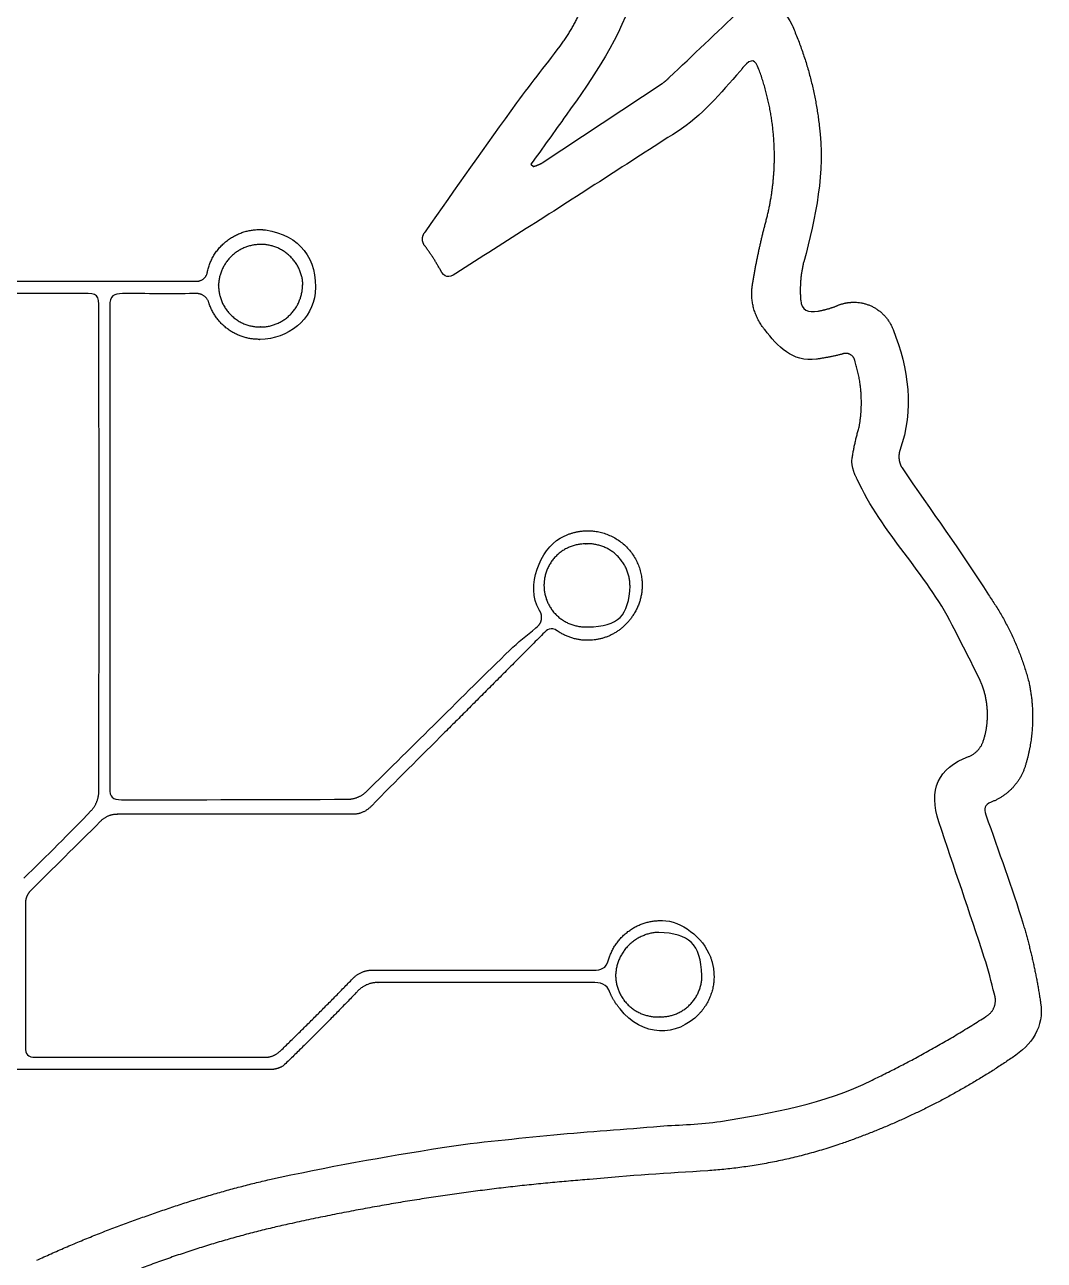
# Model space of a CAD drawing. Header units: millimetres. Extents: x -2315 to 326, y -226 to 400.
# Drawn here: x -1933.56 to -1923.66, y 10.52 to 22.5 of the extents above; entities that cross this region are included whole.
import ezdxf

# ---------------------------------------------------------------- set-up
doc = ezdxf.new("R2010")
doc.units = ezdxf.units.MM
doc.layers.add('Layer 03', color=5, linetype='Continuous', true_color=0x0000ff)

msp = doc.modelspace()

# ---------------------------------------------------------------- linework, layer by layer
at = {"layer": 'Layer 03'}
for p, q in [((-1928.538, 21.161), (-1927.372, 21.932)), ((-1928.538, 21.161), (-1927.372, 21.932)), ((-1928.647, 21.148), (-1928.621, 21.127)), ((-1928.647, 21.148), (-1928.621, 21.127)), ((-1930.863, 19.979), (-1930.859, 19.975)), ((-1930.863, 19.979), (-1930.859, 19.975)), ((-1932.99, 19.894), (-1934.918, 19.894)), ((-1932.99, 19.894), (-1934.918, 19.894))]:
    msp.add_line(p, q, dxfattribs=at)
for points, weights in [([(-1928.336, 22.332), (-1928.132, 22.624), (-1928.053, 22.972)], [0.860266155581, 0.875404695053, 0.924683469991]), ([(-1928.336, 22.332), (-1928.132, 22.624), (-1928.053, 22.972)], [0.860266155581, 0.875404695053, 0.924683469991]), ([(-1926.113, 22.499), (-1925.908, 22.033), (-1925.849, 21.527)], [0.883361546217, 0.909026720391, 0.956789912764]), ([(-1926.113, 22.499), (-1925.908, 22.033), (-1925.849, 21.527)], [0.883361546217, 0.909026720391, 0.956789912764]), ([(-1926.284, 21.224), (-1926.284, 21.66), (-1926.434, 22.068)], [1, 0.931438206816, 0.894974934066]), ([(-1926.284, 21.224), (-1926.284, 21.66), (-1926.434, 22.068)], [1, 0.931438206816, 0.894974934066]), ([(-1927.372, 21.932), (-1927.336, 21.958), (-1927.304, 21.99)], [0.859583576893, 0.853189555013, 0.853575342872]), ([(-1927.372, 21.932), (-1927.336, 21.958), (-1927.304, 21.99)], [0.859583576893, 0.853189555013, 0.853575342872]), ([(-1926.371, 20.577), (-1926.284, 20.895), (-1926.284, 21.224)], [0.913453609274, 0.947213328286, 1]), ([(-1926.371, 20.577), (-1926.284, 20.895), (-1926.284, 21.224)], [0.913453609274, 0.947213328286, 1]), ([(-1928.621, 21.127), (-1928.578, 21.14), (-1928.538, 21.161)], [0.907502690324, 0.885985046945, 0.87304970174]), ([(-1928.621, 21.127), (-1928.578, 21.14), (-1928.538, 21.161)], [0.907502690324, 0.885985046945, 0.87304970174]), ([(-1926.497, 19.978), (-1926.449, 20.281), (-1926.371, 20.577)], [0.943501956114, 0.928181993799, 0.915471314288]), ([(-1926.497, 19.978), (-1926.449, 20.281), (-1926.371, 20.577)], [0.943501956114, 0.928181993799, 0.915471314288]), ([(-1929.525, 20.122), (-1929.59, 20.241), (-1929.671, 20.35)], [0.870905298614, 0.862657416827, 0.858330000379]), ([(-1929.525, 20.122), (-1929.59, 20.241), (-1929.671, 20.35)], [0.870905298614, 0.862657416827, 0.858330000379]), ([(-1931.267, 19.57), (-1930.863, 19.574), (-1930.863, 19.978)], [0.995787852174, 0.709228220788, 1]), ([(-1931.267, 19.57), (-1930.863, 19.574), (-1930.863, 19.978)], [0.995787852174, 0.709228220788, 1]), ([(-1930.863, 19.978), (-1930.863, 19.979), (-1930.863, 19.979)], [1, 0.999564007948, 0.999129313906]), ([(-1930.863, 19.978), (-1930.863, 19.979), (-1930.863, 19.979)], [1, 0.999564007948, 0.999129313906]), ([(-1925.861, 19.724), (-1925.772, 19.739), (-1925.688, 19.771)], [0.940541919356, 0.912252970808, 0.893163679058]), ([(-1925.861, 19.724), (-1925.772, 19.739), (-1925.688, 19.771)], [0.940541919356, 0.912252970808, 0.893163679058]), ([(-1925.629, 19.306), (-1925.751, 19.275), (-1925.875, 19.258)], [0.916929505155, 0.932665004023, 0.95230743102]), ([(-1925.629, 19.306), (-1925.751, 19.275), (-1925.875, 19.258)], [0.916929505155, 0.932665004023, 0.95230743102]), ([(-1925.44, 18.837), (-1925.44, 19.039), (-1925.501, 19.232)], [1, 0.940554656943, 0.90523926012]), ([(-1925.44, 18.837), (-1925.44, 19.039), (-1925.501, 19.232)], [1, 0.940554656943, 0.90523926012]), ([(-1925.462, 18.597), (-1925.44, 18.716), (-1925.44, 18.837)], [0.936329457058, 0.96365459074, 1]), ([(-1925.462, 18.597), (-1925.44, 18.716), (-1925.44, 18.837)], [0.936329457058, 0.96365459074, 1]), ([(-1925.533, 18.269), (-1925.51, 18.436), (-1925.462, 18.597)], [0.950031466315, 0.926660128544, 0.908950382022]), ([(-1925.533, 18.269), (-1925.51, 18.436), (-1925.462, 18.597)], [0.950031466315, 0.926660128544, 0.908950382022]), ([(-1925.48, 18.093), (-1925.528, 18.175), (-1925.533, 18.269)], [0.8670976611, 0.895087777378, 0.980921290161]), ([(-1925.48, 18.093), (-1925.528, 18.175), (-1925.533, 18.269)], [0.8670976611, 0.895087777378, 0.980921290161]), ([(-1927.567, 17.065), (-1927.567, 16.905), (-1927.657, 16.771)], [1, 0.888141483674, 0.861722485035]), ([(-1927.567, 17.065), (-1927.567, 16.905), (-1927.657, 16.771)], [1, 0.888141483674, 0.861722485035]), ([(-1924.206, 16.97), (-1923.932, 16.58), (-1923.813, 16.118)], [0.859873547177, 0.873616318349, 0.917241855399]), ([(-1924.206, 16.97), (-1923.932, 16.58), (-1923.813, 16.118)], [0.859873547177, 0.873616318349, 0.917241855399]), ([(-1928.543, 16.752), (-1928.543, 16.793), (-1928.567, 16.825)], [1, 0.879189451756, 0.858041085014]), ([(-1928.543, 16.752), (-1928.543, 16.793), (-1928.567, 16.825)], [1, 0.879189451756, 0.858041085014]), ([(-1928.601, 16.649), (-1928.543, 16.685), (-1928.543, 16.752)], [0.865110080558, 0.812414138518, 1]), ([(-1928.601, 16.649), (-1928.543, 16.685), (-1928.543, 16.752)], [0.865110080558, 0.812414138518, 1]), ([(-1924.216, 15.808), (-1924.216, 15.961), (-1924.271, 16.103)], [1, 0.928237537168, 0.891640457083]), ([(-1924.216, 15.808), (-1924.216, 15.961), (-1924.271, 16.103)], [1, 0.928237537168, 0.891640457083]), ([(-1923.813, 16.118), (-1923.778, 15.953), (-1923.778, 15.786)], [0.928288380199, 0.958170243116, 1]), ([(-1923.813, 16.118), (-1923.778, 15.953), (-1923.778, 15.786)], [0.928288380199, 0.958170243116, 1]), ([(-1924.257, 15.552), (-1924.216, 15.676), (-1924.216, 15.808)], [0.902054741235, 0.937831847823, 1]), ([(-1924.257, 15.552), (-1924.216, 15.676), (-1924.216, 15.808)], [0.902054741235, 0.937831847823, 1]), ([(-1923.778, 15.786), (-1923.778, 15.539), (-1923.852, 15.304)], [1, 0.939802707937, 0.904349682651]), ([(-1923.778, 15.786), (-1923.778, 15.539), (-1923.852, 15.304)], [1, 0.939802707937, 0.904349682651]), ([(-1924.399, 15.402), (-1924.294, 15.445), (-1924.257, 15.552)], [0.888312244947, 0.814147606918, 0.898227353988]), ([(-1924.399, 15.402), (-1924.294, 15.445), (-1924.257, 15.552)], [0.888312244947, 0.814147606918, 0.898227353988]), ([(-1923.852, 15.304), (-1923.934, 15.053), (-1924.181, 14.96)], [0.902628525969, 0.809297908054, 0.893462556808]), ([(-1923.852, 15.304), (-1923.934, 15.053), (-1924.181, 14.96)], [0.902628525969, 0.809297908054, 0.893462556808]), ([(-1932.913, 14.879), (-1932.845, 14.953), (-1932.84, 15.053)], [0.853905475604, 0.860256007451, 0.981150622451]), ([(-1932.913, 14.879), (-1932.845, 14.953), (-1932.84, 15.053)], [0.853905475604, 0.860256007451, 0.981150622451]), ([(-1930.416, 14.989), (-1930.32, 14.993), (-1930.248, 15.058)], [0.986280734097, 0.860517689196, 0.85391881232]), ([(-1930.416, 14.989), (-1930.32, 14.993), (-1930.248, 15.058)], [0.986280734097, 0.860517689196, 0.85391881232]), ([(-1933.512, 14.091), (-1933.551, 14.044), (-1933.552, 13.983)], [0.855353808127, 0.869244243824, 0.990301045263]), ([(-1933.512, 14.091), (-1933.551, 14.044), (-1933.552, 13.983)], [0.855353808127, 0.869244243824, 0.990301045263]), ([(-1927.894, 13.429), (-1927.788, 13.798), (-1927.404, 13.811)], [0.91052941225, 0.76640159512, 0.986862723772]), ([(-1927.894, 13.429), (-1927.788, 13.798), (-1927.404, 13.811)], [0.91052941225, 0.76640159512, 0.986862723772]), ([(-1927.406, 13.697), (-1927.813, 13.685), (-1927.825, 13.278)], [0.988412945259, 0.718693835927, 0.988412945259]), ([(-1927.406, 13.697), (-1927.813, 13.685), (-1927.825, 13.278)], [0.988412945259, 0.718693835927, 0.988412945259]), ([(-1923.869, 13.775), (-1923.758, 13.4), (-1923.701, 13.013)], [0.908653628499, 0.92542465589, 0.947300332015]), ([(-1923.869, 13.775), (-1923.758, 13.4), (-1923.701, 13.013)], [0.908653628499, 0.92542465589, 0.947300332015]), ([(-1926.92, 13.493), (-1926.87, 13.387), (-1926.87, 13.269)], [0.87974222792, 0.915482918532, 1]), ([(-1926.92, 13.493), (-1926.87, 13.387), (-1926.87, 13.269)], [0.87974222792, 0.915482918532, 1]), ([(-1926.87, 13.269), (-1926.87, 13.059), (-1927.015, 12.906)], [1, 0.857783551506, 0.853675580253]), ([(-1926.87, 13.269), (-1926.87, 13.059), (-1927.015, 12.906)], [1, 0.857783551506, 0.853675580253]), ([(-1927.782, 12.956), (-1927.843, 13.024), (-1927.878, 13.108)], [0.854292021287, 0.858549276443, 0.887344127453]), ([(-1927.782, 12.956), (-1927.843, 13.024), (-1927.878, 13.108)], [0.854292021287, 0.858549276443, 0.887344127453]), ([(-1924.139, 13.039), (-1924.139, 13.068), (-1924.149, 13.096)], [1, 0.937103538444, 0.901220094754]), ([(-1924.139, 13.039), (-1924.139, 13.068), (-1924.149, 13.096)], [1, 0.937103538444, 0.901220094754]), ([(-1924.232, 12.88), (-1924.139, 12.932), (-1924.139, 13.039)], [0.870264730506, 0.804083004817, 1]), ([(-1924.232, 12.88), (-1924.139, 12.932), (-1924.139, 13.039)], [0.870264730506, 0.804083004817, 1]), ([(-1925.336, 12.264), (-1924.765, 12.537), (-1924.232, 12.88)], [0.878647099794, 0.869207514886, 0.863318850351]), ([(-1925.336, 12.264), (-1924.765, 12.537), (-1924.232, 12.88)], [0.878647099794, 0.869207514886, 0.863318850351]), ([(-1931.211, 12.485), (-1931.131, 12.493), (-1931.074, 12.55)], [0.964184176738, 0.853095209426, 0.853555288166]), ([(-1931.211, 12.485), (-1931.131, 12.493), (-1931.074, 12.55)], [0.964184176738, 0.853095209426, 0.853555288166]), ([(-1923.977, 12.481), (-1924.764, 11.943), (-1925.667, 11.636)], [0.860968985758, 0.872048460453, 0.89968153021]), ([(-1923.977, 12.481), (-1924.764, 11.943), (-1925.667, 11.636)], [0.860968985758, 0.872048460453, 0.89968153021]), ([(-1925.667, 11.636), (-1926.283, 11.429), (-1926.931, 11.384)], [0.900910072092, 0.9287006454, 0.972799708667]), ([(-1925.667, 11.636), (-1926.283, 11.429), (-1926.931, 11.384)], [0.900910072092, 0.9287006454, 0.972799708667]), ([(-1932.327, 10.963), (-1931.765, 11.164), (-1931.183, 11.299)], [0.896710789832, 0.90856864939, 0.923684555905]), ([(-1932.327, 10.963), (-1931.765, 11.164), (-1931.183, 11.299)], [0.896710789832, 0.90856864939, 0.923684555905]), ([(-1928.079, 11.3), (-1929.549, 11.187), (-1930.988, 10.869)], [0.970384159836, 0.945724857971, 0.926270359364]), ([(-1928.079, 11.3), (-1929.549, 11.187), (-1930.988, 10.869)], [0.970384159836, 0.945724857971, 0.926270359364]), ([(-1933.441, 10.516), (-1932.896, 10.769), (-1932.327, 10.963)], [0.880215965602, 0.888621467591, 0.899676843558]), ([(-1933.441, 10.516), (-1932.896, 10.769), (-1932.327, 10.963)], [0.880215965602, 0.888621467591, 0.899676843558]), ([(-1930.988, 10.869), (-1932.247, 10.591), (-1933.399, 10.009)], [0.926355368142, 0.893418887675, 0.87538326268]), ([(-1930.988, 10.869), (-1932.247, 10.591), (-1933.399, 10.009)], [0.926355368142, 0.893418887675, 0.87538326268])]:
    msp.add_rational_spline(points, weights, degree=2, dxfattribs=at)
for points, degree in [([(-1927.641, 22.829), (-1927.774, 22.377), (-1928.039, 22), (-1928.305, 21.624)], 3), ([(-1927.641, 22.829), (-1927.774, 22.377), (-1928.039, 22), (-1928.305, 21.624)], 3), ([(-1926.616, 22.642), (-1926.462, 22.787), (-1926.215, 22.726), (-1926.113, 22.499)], 3), ([(-1926.616, 22.642), (-1926.462, 22.787), (-1926.215, 22.726), (-1926.113, 22.499)], 3), ([(-1927.304, 21.99), (-1927.074, 22.207), (-1926.846, 22.426), (-1926.616, 22.642)], 3), ([(-1927.304, 21.99), (-1927.074, 22.207), (-1926.846, 22.426), (-1926.616, 22.642)], 3), ([(-1928.782, 21.745), (-1928.637, 21.945), (-1928.481, 22.136), (-1928.336, 22.332)], 3), ([(-1928.782, 21.745), (-1928.637, 21.945), (-1928.481, 22.136), (-1928.336, 22.332)], 3), ([(-1926.434, 22.068), (-1926.47, 22.17), (-1926.506, 22.177), (-1926.58, 22.098)], 3), ([(-1926.434, 22.068), (-1926.47, 22.17), (-1926.506, 22.177), (-1926.58, 22.098)], 3), ([(-1926.58, 22.098), (-1926.594, 22.083), (-1926.604, 22.066), (-1926.617, 22.051)], 3), ([(-1926.58, 22.098), (-1926.594, 22.083), (-1926.604, 22.066), (-1926.617, 22.051)], 3), ([(-1926.617, 22.051), (-1926.807, 21.84), (-1926.985, 21.618), (-1927.229, 21.464)], 3), ([(-1926.617, 22.051), (-1926.807, 21.84), (-1926.985, 21.618), (-1927.229, 21.464)], 3), ([(-1929.671, 20.494), (-1929.374, 20.913), (-1929.084, 21.332), (-1928.782, 21.745)], 3), ([(-1929.671, 20.494), (-1929.374, 20.913), (-1929.084, 21.332), (-1928.782, 21.745)], 3), ([(-1928.305, 21.624), (-1928.419, 21.465), (-1928.533, 21.306), (-1928.647, 21.148)], 3), ([(-1928.305, 21.624), (-1928.419, 21.465), (-1928.533, 21.306), (-1928.647, 21.148)], 3), ([(-1927.229, 21.464), (-1927.702, 21.161), (-1928.173, 20.855), (-1928.646, 20.553)], 3), ([(-1927.229, 21.464), (-1927.702, 21.161), (-1928.173, 20.855), (-1928.646, 20.553)], 3), ([(-1925.849, 21.527), (-1925.791, 21.072), (-1925.881, 20.637), (-1925.999, 20.203)], 3), ([(-1925.849, 21.527), (-1925.791, 21.072), (-1925.881, 20.637), (-1925.999, 20.203)], 3), ([(-1931.223, 20.512), (-1930.888, 20.461), (-1930.713, 20.231), (-1930.741, 19.899)], 3), ([(-1931.223, 20.512), (-1930.888, 20.461), (-1930.713, 20.231), (-1930.741, 19.899)], 3), ([(-1928.646, 20.553), (-1928.888, 20.398), (-1929.134, 20.248), (-1929.375, 20.089)], 3), ([(-1928.646, 20.553), (-1928.888, 20.398), (-1929.134, 20.248), (-1929.375, 20.089)], 3), ([(-1929.375, 20.089), (-1929.446, 20.042), (-1929.485, 20.049), (-1929.525, 20.122)], 3), ([(-1929.375, 20.089), (-1929.446, 20.042), (-1929.485, 20.049), (-1929.525, 20.122)], 3), ([(-1935.007, 20.015), (-1933.84, 20.015), (-1932.674, 20.015)], 2), ([(-1935.007, 20.015), (-1933.84, 20.015), (-1932.674, 20.015)], 2), ([(-1932.674, 20.015), (-1932.422, 20.015), (-1932.164, 20.015), (-1931.909, 20.015)], 3), ([(-1932.674, 20.015), (-1932.422, 20.015), (-1932.164, 20.015), (-1931.909, 20.015)], 3), ([(-1930.741, 19.899), (-1930.762, 19.647), (-1931.002, 19.45), (-1931.275, 19.45)], 3), ([(-1930.741, 19.899), (-1930.762, 19.647), (-1931.002, 19.45), (-1931.275, 19.45)], 3), ([(-1932.84, 19.747), (-1932.84, 19.884), (-1932.851, 19.894), (-1932.99, 19.894)], 3), ([(-1932.84, 19.747), (-1932.84, 19.884), (-1932.851, 19.894), (-1932.99, 19.894)], 3), ([(-1932.609, 19.894), (-1932.693, 19.894), (-1932.734, 19.872), (-1932.734, 19.775)], 3), ([(-1932.609, 19.894), (-1932.693, 19.894), (-1932.734, 19.872), (-1932.734, 19.775)], 3), ([(-1931.915, 19.894), (-1932.146, 19.89), (-1932.378, 19.894), (-1932.609, 19.894)], 3), ([(-1931.915, 19.894), (-1932.146, 19.89), (-1932.378, 19.894), (-1932.609, 19.894)], 3), ([(-1926.029, 19.83), (-1926.023, 19.735), (-1925.956, 19.704), (-1925.861, 19.724)], 3), ([(-1926.029, 19.83), (-1926.023, 19.735), (-1925.956, 19.704), (-1925.861, 19.724)], 3), ([(-1932.84, 15.053), (-1932.835, 17.4), (-1932.84, 19.747)], 2), ([(-1932.84, 15.053), (-1932.835, 17.4), (-1932.84, 19.747)], 2), ([(-1932.734, 19.775), (-1932.734, 17.436), (-1932.734, 15.097)], 2), ([(-1932.734, 19.775), (-1932.734, 17.436), (-1932.734, 15.097)], 2), ([(-1925.875, 19.258), (-1926.113, 19.228), (-1926.251, 19.381), (-1926.378, 19.545)], 3), ([(-1925.875, 19.258), (-1926.113, 19.228), (-1926.251, 19.381), (-1926.378, 19.545)], 3), ([(-1925.133, 19.544), (-1924.982, 19.163), (-1924.925, 18.771), (-1925.067, 18.371)], 3), ([(-1925.133, 19.544), (-1924.982, 19.163), (-1924.925, 18.771), (-1925.067, 18.371)], 3), ([(-1925.045, 18.203), (-1924.766, 17.791), (-1924.47, 17.389), (-1924.206, 16.97)], 3), ([(-1925.045, 18.203), (-1924.766, 17.791), (-1924.47, 17.389), (-1924.206, 16.97)], 3), ([(-1924.558, 16.677), (-1924.809, 17.18), (-1925.245, 17.573), (-1925.48, 18.093)], 3), ([(-1924.558, 16.677), (-1924.809, 17.18), (-1925.245, 17.573), (-1925.48, 18.093)], 3), ([(-1928.567, 16.825), (-1928.701, 17.058), (-1928.553, 17.412), (-1928.364, 17.52)], 3), ([(-1928.567, 16.825), (-1928.701, 17.058), (-1928.553, 17.412), (-1928.364, 17.52)], 3), ([(-1928.092, 16.661), (-1927.799, 16.661), (-1927.694, 16.774), (-1927.685, 17.059)], 3), ([(-1928.092, 16.661), (-1927.799, 16.661), (-1927.694, 16.774), (-1927.685, 17.059)], 3), ([(-1928.388, 16.62), (-1928.456, 16.667), (-1928.488, 16.634), (-1928.53, 16.592)], 3), ([(-1928.388, 16.62), (-1928.456, 16.667), (-1928.488, 16.634), (-1928.53, 16.592)], 3), ([(-1924.271, 16.103), (-1924.36, 16.298), (-1924.462, 16.486), (-1924.558, 16.677)], 3), ([(-1924.271, 16.103), (-1924.36, 16.298), (-1924.462, 16.486), (-1924.558, 16.677)], 3), ([(-1928.53, 16.592), (-1929.005, 16.114), (-1929.482, 15.638)], 2), ([(-1928.53, 16.592), (-1929.005, 16.114), (-1929.482, 15.638)], 2), ([(-1928.852, 16.434), (-1928.774, 16.512), (-1928.684, 16.579), (-1928.601, 16.649)], 3), ([(-1928.852, 16.434), (-1928.774, 16.512), (-1928.684, 16.579), (-1928.601, 16.649)], 3), ([(-1930.248, 15.058), (-1929.781, 15.515), (-1929.318, 15.98), (-1928.852, 16.434)], 3), ([(-1930.248, 15.058), (-1929.781, 15.515), (-1929.318, 15.98), (-1928.852, 16.434)], 3), ([(-1929.482, 15.638), (-1929.719, 15.4), (-1929.958, 15.164), (-1930.192, 14.926)], 3), ([(-1929.482, 15.638), (-1929.719, 15.4), (-1929.958, 15.164), (-1930.192, 14.926)], 3), ([(-1924.688, 14.768), (-1924.791, 15.076), (-1924.697, 15.294), (-1924.399, 15.402)], 3), ([(-1924.688, 14.768), (-1924.791, 15.076), (-1924.697, 15.294), (-1924.399, 15.402)], 3), ([(-1932.734, 15.097), (-1932.734, 15.009), (-1932.707, 14.984), (-1932.619, 14.984)], 3), ([(-1932.734, 15.097), (-1932.734, 15.009), (-1932.707, 14.984), (-1932.619, 14.984)], 3), ([(-1932.619, 14.984), (-1931.885, 14.984), (-1931.15, 14.984), (-1930.416, 14.989)], 3), ([(-1932.619, 14.984), (-1931.885, 14.984), (-1931.15, 14.984), (-1930.416, 14.989)], 3), ([(-1933.566, 14.223), (-1933.346, 14.439), (-1933.126, 14.656), (-1932.913, 14.879)], 3), ([(-1933.566, 14.223), (-1933.346, 14.439), (-1933.126, 14.656), (-1932.913, 14.879)], 3), ([(-1924.181, 14.96), (-1924.248, 14.932), (-1924.253, 14.899), (-1924.232, 14.837)], 3), ([(-1924.181, 14.96), (-1924.248, 14.932), (-1924.253, 14.899), (-1924.232, 14.837)], 3), ([(-1932.827, 14.771), (-1933.053, 14.543), (-1933.285, 14.319), (-1933.512, 14.091)], 3), ([(-1932.827, 14.771), (-1933.053, 14.543), (-1933.285, 14.319), (-1933.512, 14.091)], 3), ([(-1930.386, 14.842), (-1931.14, 14.842), (-1931.895, 14.842), (-1932.649, 14.842)], 3), ([(-1930.386, 14.842), (-1931.14, 14.842), (-1931.895, 14.842), (-1932.649, 14.842)], 3), ([(-1924.247, 13.454), (-1924.392, 13.893), (-1924.541, 14.33), (-1924.688, 14.768)], 3), ([(-1924.247, 13.454), (-1924.392, 13.893), (-1924.541, 14.33), (-1924.688, 14.768)], 3), ([(-1924.232, 14.837), (-1924.108, 14.484), (-1923.98, 14.133), (-1923.869, 13.775)], 3), ([(-1924.232, 14.837), (-1924.108, 14.484), (-1923.98, 14.133), (-1923.869, 13.775)], 3), ([(-1933.552, 13.983), (-1933.552, 13.517), (-1933.552, 13.051), (-1933.552, 12.585)], 3), ([(-1933.552, 13.983), (-1933.552, 13.517), (-1933.552, 13.051), (-1933.552, 12.585)], 3), ([(-1927.404, 13.811), (-1927.227, 13.827), (-1927.01, 13.684), (-1926.92, 13.493)], 3), ([(-1927.404, 13.811), (-1927.227, 13.827), (-1927.01, 13.684), (-1926.92, 13.493)], 3), ([(-1926.987, 13.278), (-1926.999, 13.59), (-1927.113, 13.686), (-1927.406, 13.697)], 3), ([(-1926.987, 13.278), (-1926.999, 13.59), (-1927.113, 13.686), (-1927.406, 13.697)], 3), ([(-1928.041, 13.33), (-1927.965, 13.33), (-1927.918, 13.345), (-1927.894, 13.429)], 3), ([(-1928.041, 13.33), (-1927.965, 13.33), (-1927.918, 13.345), (-1927.894, 13.429)], 3), ([(-1924.149, 13.096), (-1924.179, 13.216), (-1924.208, 13.336), (-1924.247, 13.454)], 3), ([(-1924.149, 13.096), (-1924.179, 13.216), (-1924.208, 13.336), (-1924.247, 13.454)], 3), ([(-1930.173, 13.33), (-1929.462, 13.33), (-1928.748, 13.33), (-1928.041, 13.33)], 3), ([(-1930.173, 13.33), (-1929.462, 13.33), (-1928.748, 13.33), (-1928.041, 13.33)], 3), ([(-1931.074, 12.55), (-1930.721, 12.893), (-1930.377, 13.247)], 2), ([(-1931.074, 12.55), (-1930.721, 12.893), (-1930.377, 13.247)], 2), ([(-1928.057, 13.211), (-1929.093, 13.211), (-1930.129, 13.211)], 2), ([(-1928.057, 13.211), (-1929.093, 13.211), (-1930.129, 13.211)], 2), ([(-1927.878, 13.108), (-1927.91, 13.203), (-1927.974, 13.211), (-1928.057, 13.211)], 3), ([(-1927.878, 13.108), (-1927.91, 13.203), (-1927.974, 13.211), (-1928.057, 13.211)], 3), ([(-1930.345, 13.109), (-1930.69, 12.75), (-1931.048, 12.404)], 2), ([(-1930.345, 13.109), (-1930.69, 12.75), (-1931.048, 12.404)], 2), ([(-1927.015, 12.906), (-1927.233, 12.677), (-1927.568, 12.682), (-1927.782, 12.956)], 3), ([(-1927.015, 12.906), (-1927.233, 12.677), (-1927.568, 12.682), (-1927.782, 12.956)], 3), ([(-1923.701, 13.013), (-1923.665, 12.78), (-1923.785, 12.606), (-1923.977, 12.481)], 3), ([(-1923.701, 13.013), (-1923.665, 12.78), (-1923.785, 12.606), (-1923.977, 12.481)], 3), ([(-1933.552, 12.585), (-1933.552, 12.513), (-1933.529, 12.485), (-1933.454, 12.485)], 3), ([(-1933.552, 12.585), (-1933.552, 12.513), (-1933.529, 12.485), (-1933.454, 12.485)], 3), ([(-1933.454, 12.485), (-1932.706, 12.485), (-1931.958, 12.485), (-1931.211, 12.485)], 3), ([(-1933.454, 12.485), (-1932.706, 12.485), (-1931.958, 12.485), (-1931.211, 12.485)], 3), ([(-1931.196, 12.367), (-1933.082, 12.367), (-1934.968, 12.367)], 2), ([(-1931.196, 12.367), (-1933.082, 12.367), (-1934.968, 12.367)], 2), ([(-1926.808, 11.863), (-1926.305, 11.946), (-1925.802, 12.03), (-1925.336, 12.264)], 3), ([(-1926.808, 11.863), (-1926.305, 11.946), (-1925.802, 12.03), (-1925.336, 12.264)], 3), ([(-1928.423, 11.733), (-1928.081, 11.765), (-1927.737, 11.787), (-1927.394, 11.817)], 3), ([(-1928.423, 11.733), (-1928.081, 11.765), (-1927.737, 11.787), (-1927.394, 11.817)], 3), ([(-1927.394, 11.817), (-1927.198, 11.832), (-1926.999, 11.832), (-1926.808, 11.863)], 3), ([(-1927.394, 11.817), (-1927.198, 11.832), (-1926.999, 11.832), (-1926.808, 11.863)], 3), ([(-1929.507, 11.61), (-1929.148, 11.668), (-1928.785, 11.694), (-1928.423, 11.733)], 3), ([(-1929.507, 11.61), (-1929.148, 11.668), (-1928.785, 11.694), (-1928.423, 11.733)], 3), ([(-1931.183, 11.299), (-1930.63, 11.422), (-1930.07, 11.52), (-1929.507, 11.61)], 3), ([(-1931.183, 11.299), (-1930.63, 11.422), (-1930.07, 11.52), (-1929.507, 11.61)], 3), ([(-1926.931, 11.384), (-1927.314, 11.361), (-1927.697, 11.337), (-1928.079, 11.3)], 3), ([(-1926.931, 11.384), (-1927.314, 11.361), (-1927.697, 11.337), (-1928.079, 11.3)], 3)]:
    msp.add_open_spline(points, degree=degree, dxfattribs=at)
for points, weights, knots in [([(-1931.785, 20.112), (-1931.692, 20.515), (-1931.279, 20.515), (-1931.251, 20.515), (-1931.223, 20.512)], [0.923726849335, 0.752179502914, 1, 0.978402500661, 0.959990134658], [-2.899866, -2.899866, -2.899866, -1.570796, -1.570796, -1.454968, -1.454968, -1.454968]), ([(-1931.785, 20.112), (-1931.692, 20.515), (-1931.279, 20.515), (-1931.251, 20.515), (-1931.223, 20.512)], [0.923726849335, 0.752179502914, 1, 0.978402500661, 0.959990134658], [-2.899866, -2.899866, -2.899866, -1.570796, -1.570796, -1.454968, -1.454968, -1.454968]), ([(-1929.671, 20.35), (-1929.699, 20.38), (-1929.699, 20.422), (-1929.699, 20.464), (-1929.671, 20.494)], [0.853802532997, 0.859593759806, 1, 0.859593759806, 0.853802532997], [-3.894596, -3.894596, -3.894596, -3.141593, -3.141593, -2.388589, -2.388589, -2.388589]), ([(-1929.671, 20.35), (-1929.699, 20.38), (-1929.699, 20.422), (-1929.699, 20.464), (-1929.671, 20.494)], [0.853802532997, 0.859593759806, 1, 0.859593759806, 0.853802532997], [-3.894596, -3.894596, -3.894596, -3.141593, -3.141593, -2.388589, -2.388589, -2.388589]), ([(-1930.859, 19.975), (-1930.872, 20.371), (-1931.268, 20.371), (-1931.657, 20.371), (-1931.678, 19.983)], [0.98641872315, 0.714062611469, 1, 0.718227858744, 0.978602373595], [0.037304, 0.037304, 0.037304, 1.570796, 1.570796, 3.08195, 3.08195, 3.08195]), ([(-1930.859, 19.975), (-1930.872, 20.371), (-1931.268, 20.371), (-1931.657, 20.371), (-1931.678, 19.983)], [0.98641872315, 0.714062611469, 1, 0.718227858744, 0.978602373595], [0.037304, 0.037304, 0.037304, 1.570796, 1.570796, 3.08195, 3.08195, 3.08195]), ([(-1925.999, 20.203), (-1926.033, 20.067), (-1926.033, 19.927), (-1926.033, 19.878), (-1926.029, 19.83)], [0.920163841382, 0.952320159646, 1, 0.982971261728, 0.9679226166], [2.885884, 2.885884, 2.885884, 3.1415927, 3.1415927, 3.2329184, 3.2329184, 3.2329184]), ([(-1925.999, 20.203), (-1926.033, 20.067), (-1926.033, 19.927), (-1926.033, 19.878), (-1926.029, 19.83)], [0.920163841382, 0.952320159646, 1, 0.982971261728, 0.9679226166], [2.885884, 2.885884, 2.885884, 3.1415927, 3.1415927, 3.2329184, 3.2329184, 3.2329184]), ([(-1931.909, 20.015), (-1931.9, 20.014), (-1931.89, 20.014), (-1931.792, 20.014), (-1931.785, 20.112)], [0.937355991579, 0.964335188619, 1, 0.72171390836, 0.972242714614], [4.521117, 4.521117, 4.521117, 4.712389, 4.712389, 6.204847, 6.204847, 6.204847]), ([(-1931.909, 20.015), (-1931.9, 20.014), (-1931.89, 20.014), (-1931.792, 20.014), (-1931.785, 20.112)], [0.937355991579, 0.964335188619, 1, 0.72171390836, 0.972242714614], [4.521117, 4.521117, 4.521117, 4.712389, 4.712389, 6.204847, 6.204847, 6.204847]), ([(-1931.678, 19.983), (-1931.678, 19.978), (-1931.678, 19.973), (-1931.678, 19.57), (-1931.275, 19.57), (-1931.271, 19.57), (-1931.267, 19.57)], [0.98982657091, 0.99482173528, 1, 0.707106781187, 1, 0.996074533348, 0.9922542879], [3.113821, 3.113821, 3.113821, 3.141593, 3.141593, 4.712389, 4.712389, 4.733441, 4.733441, 4.733441]), ([(-1931.678, 19.983), (-1931.678, 19.978), (-1931.678, 19.973), (-1931.678, 19.57), (-1931.275, 19.57), (-1931.271, 19.57), (-1931.267, 19.57)], [0.98982657091, 0.99482173528, 1, 0.707106781187, 1, 0.996074533348, 0.9922542879], [3.113821, 3.113821, 3.113821, 3.141593, 3.141593, 4.712389, 4.712389, 4.733441, 4.733441, 4.733441]), ([(-1926.378, 19.545), (-1926.504, 19.697), (-1926.504, 19.894), (-1926.504, 19.936), (-1926.497, 19.978)], [0.855454417102, 0.870238680122, 1, 0.968840555592, 0.944310906027], [-3.837507, -3.837507, -3.837507, -3.1415927, -3.1415927, -2.9744835, -2.9744835, -2.9744835]), ([(-1926.378, 19.545), (-1926.504, 19.697), (-1926.504, 19.894), (-1926.504, 19.936), (-1926.497, 19.978)], [0.855454417102, 0.870238680122, 1, 0.968840555592, 0.944310906027], [-3.837507, -3.837507, -3.837507, -3.1415927, -3.1415927, -2.9744835, -2.9744835, -2.9744835]), ([(-1931.768, 19.793), (-1931.79, 19.895), (-1931.894, 19.895), (-1931.905, 19.895), (-1931.915, 19.894)], [0.928372293445, 0.748877822087, 1, 0.968066304869, 0.943095972624], [0.22402, 0.22402, 0.22402, 1.570796, 1.570796, 1.742058, 1.742058, 1.742058]), ([(-1931.768, 19.793), (-1931.79, 19.895), (-1931.894, 19.895), (-1931.905, 19.895), (-1931.915, 19.894)], [0.928372293445, 0.748877822087, 1, 0.968066304869, 0.943095972624], [0.22402, 0.22402, 0.22402, 1.570796, 1.570796, 1.742058, 1.742058, 1.742058]), ([(-1931.275, 19.45), (-1931.281, 19.45), (-1931.286, 19.45), (-1931.649, 19.45), (-1931.768, 19.793)], [0.991504160609, 0.995688616817, 1, 0.772445297546, 0.898474353834], [-4.735511, -4.735511, -4.735511, -4.712389, -4.712389, -3.492005, -3.492005, -3.492005]), ([(-1931.275, 19.45), (-1931.281, 19.45), (-1931.286, 19.45), (-1931.649, 19.45), (-1931.768, 19.793)], [0.991504160609, 0.995688616817, 1, 0.772445297546, 0.898474353834], [-4.735511, -4.735511, -4.735511, -4.712389, -4.712389, -3.492005, -3.492005, -3.492005]), ([(-1925.688, 19.771), (-1925.605, 19.81), (-1925.513, 19.81), (-1925.23, 19.81), (-1925.133, 19.544)], [0.878961250382, 0.914552529262, 1, 0.775823690723, 0.89481010706], [-2.029054, -2.029054, -2.029054, -1.570796, -1.570796, -0.368531, -0.368531, -0.368531]), ([(-1925.688, 19.771), (-1925.605, 19.81), (-1925.513, 19.81), (-1925.23, 19.81), (-1925.133, 19.544)], [0.878961250382, 0.914552529262, 1, 0.775823690723, 0.89481010706], [-2.029054, -2.029054, -2.029054, -1.570796, -1.570796, -0.368531, -0.368531, -0.368531]), ([(-1925.501, 19.232), (-1925.51, 19.314), (-1925.592, 19.314), (-1925.611, 19.314), (-1925.629, 19.306)], [0.956218886036, 0.730936043897, 1, 0.920860865192, 0.884488187618], [0.127797, 0.127797, 0.127797, 1.570796, 1.570796, 1.995222, 1.995222, 1.995222]), ([(-1925.501, 19.232), (-1925.51, 19.314), (-1925.592, 19.314), (-1925.611, 19.314), (-1925.629, 19.306)], [0.956218886036, 0.730936043897, 1, 0.920860865192, 0.884488187618], [0.127797, 0.127797, 0.127797, 1.570796, 1.570796, 1.995222, 1.995222, 1.995222]), ([(-1925.067, 18.371), (-1925.076, 18.342), (-1925.076, 18.312), (-1925.076, 18.253), (-1925.045, 18.203)], [0.909331711253, 0.943933399108, 1, 0.894780909454, 0.865159724931], [2.8409056, 2.8409056, 2.8409056, 3.1415927, 3.1415927, 3.7058862, 3.7058862, 3.7058862]), ([(-1925.067, 18.371), (-1925.076, 18.342), (-1925.076, 18.312), (-1925.076, 18.253), (-1925.045, 18.203)], [0.909331711253, 0.943933399108, 1, 0.894780909454, 0.865159724931], [2.8409056, 2.8409056, 2.8409056, 3.1415927, 3.1415927, 3.7058862, 3.7058862, 3.7058862]), ([(-1928.364, 17.52), (-1928.24, 17.593), (-1928.095, 17.593), (-1927.567, 17.593), (-1927.567, 17.065)], [0.86718804496, 0.898238386983, 1, 0.707106781187, 1], [-2.116547, -2.116547, -2.116547, -1.570796, -1.570796, 0, 0, 0]), ([(-1928.364, 17.52), (-1928.24, 17.593), (-1928.095, 17.593), (-1927.567, 17.593), (-1927.567, 17.065)], [0.86718804496, 0.898238386983, 1, 0.707106781187, 1], [-2.116547, -2.116547, -2.116547, -1.570796, -1.570796, 0, 0, 0]), ([(-1928.111, 17.466), (-1928.114, 17.466), (-1928.117, 17.466), (-1928.52, 17.466), (-1928.52, 17.063), (-1928.52, 16.66), (-1928.117, 16.66), (-1928.104, 16.66), (-1928.092, 16.661)], [0.993914924419, 0.996925182519, 1, 0.707106781187, 1, 0.707106781187, 1, 0.987166677299, 0.975457956746], [1.554306, 1.554306, 1.554306, 1.570796, 1.570796, 3.141593, 3.141593, 4.712389, 4.712389, 4.781215, 4.781215, 4.781215]), ([(-1928.111, 17.466), (-1928.114, 17.466), (-1928.117, 17.466), (-1928.52, 17.466), (-1928.52, 17.063), (-1928.52, 16.66), (-1928.117, 16.66), (-1928.104, 16.66), (-1928.092, 16.661)], [0.993914924419, 0.996925182519, 1, 0.707106781187, 1, 0.707106781187, 1, 0.987166677299, 0.975457956746], [1.554306, 1.554306, 1.554306, 1.570796, 1.570796, 3.141593, 3.141593, 4.712389, 4.712389, 4.781215, 4.781215, 4.781215]), ([(-1927.685, 17.059), (-1927.688, 17.467), (-1928.096, 17.467), (-1928.103, 17.467), (-1928.111, 17.466)], [0.99691979127, 0.708655070099, 1, 0.99244118713, 0.985272520896], [0.008304, 0.008304, 0.008304, 1.570796, 1.570796, 1.611334, 1.611334, 1.611334]), ([(-1927.685, 17.059), (-1927.688, 17.467), (-1928.096, 17.467), (-1928.103, 17.467), (-1928.111, 17.466)], [0.99691979127, 0.708655070099, 1, 0.99244118713, 0.985272520896], [0.008304, 0.008304, 0.008304, 1.570796, 1.570796, 1.611334, 1.611334, 1.611334]), ([(-1927.657, 16.771), (-1927.81, 16.53), (-1928.096, 16.53), (-1928.255, 16.53), (-1928.388, 16.62)], [0.864012879729, 0.814415726891, 1, 0.887033103804, 0.861207314445], [-5.707684, -5.707684, -5.707684, -4.712389, -4.712389, -4.106544, -4.106544, -4.106544]), ([(-1927.657, 16.771), (-1927.81, 16.53), (-1928.096, 16.53), (-1928.255, 16.53), (-1928.388, 16.62)], [0.864012879729, 0.814415726891, 1, 0.887033103804, 0.861207314445], [-5.707684, -5.707684, -5.707684, -4.712389, -4.712389, -4.106544, -4.106544, -4.106544]), ([(-1930.192, 14.926), (-1930.266, 14.842), (-1930.378, 14.842), (-1930.382, 14.842), (-1930.386, 14.842)], [0.854470147815, 0.84196650202, 1, 0.993040965373, 0.986412618928], [-5.559928, -5.559928, -5.559928, -4.712389, -4.712389, -4.6750674, -4.6750674, -4.6750674]), ([(-1930.192, 14.926), (-1930.266, 14.842), (-1930.378, 14.842), (-1930.382, 14.842), (-1930.386, 14.842)], [0.854470147815, 0.84196650202, 1, 0.993040965373, 0.986412618928], [-5.559928, -5.559928, -5.559928, -4.712389, -4.712389, -4.6750674, -4.6750674, -4.6750674]), ([(-1932.649, 14.842), (-1932.656, 14.842), (-1932.663, 14.842), (-1932.76, 14.842), (-1932.827, 14.771)], [0.975661666239, 0.987278268416, 1, 0.848020294193, 0.853762443953], [1.5025692, 1.5025692, 1.5025692, 1.5707963, 1.5707963, 2.3858687, 2.3858687, 2.3858687]), ([(-1932.649, 14.842), (-1932.656, 14.842), (-1932.663, 14.842), (-1932.76, 14.842), (-1932.827, 14.771)], [0.975661666239, 0.987278268416, 1, 0.848020294193, 0.853762443953], [1.5025692, 1.5025692, 1.5025692, 1.5707963, 1.5707963, 2.3858687, 2.3858687, 2.3858687]), ([(-1930.377, 13.247), (-1930.3, 13.331), (-1930.187, 13.331), (-1930.18, 13.331), (-1930.173, 13.33)], [0.854061599852, 0.84492636777, 1, 0.989060888332, 0.978938894688], [-2.4024615, -2.4024615, -2.4024615, -1.5707963, -1.5707963, -1.5121295, -1.5121295, -1.5121295]), ([(-1930.377, 13.247), (-1930.3, 13.331), (-1930.187, 13.331), (-1930.18, 13.331), (-1930.173, 13.33)], [0.854061599852, 0.84492636777, 1, 0.989060888332, 0.978938894688], [-2.4024615, -2.4024615, -2.4024615, -1.5707963, -1.5707963, -1.5121295, -1.5121295, -1.5121295]), ([(-1930.129, 13.211), (-1930.13, 13.211), (-1930.131, 13.211), (-1930.262, 13.211), (-1930.345, 13.109)], [0.997385480554, 0.99868685296, 1, 0.835681891104, 0.855734325306], [1.5637539, 1.5637539, 1.5637539, 1.5707963, 1.5707963, 2.45204, 2.45204, 2.45204]), ([(-1930.129, 13.211), (-1930.13, 13.211), (-1930.131, 13.211), (-1930.262, 13.211), (-1930.345, 13.109)], [0.997385480554, 0.99868685296, 1, 0.835681891104, 0.855734325306], [1.5637539, 1.5637539, 1.5637539, 1.5707963, 1.5707963, 2.45204, 2.45204, 2.45204]), ([(-1927.825, 13.278), (-1927.82, 12.877), (-1927.419, 12.877), (-1927.409, 12.877), (-1927.4, 12.877)], [0.994517128482, 0.709874368245, 1, 0.990669876601, 0.981934175996], [3.156435, 3.156435, 3.156435, 4.712389, 4.712389, 4.762427, 4.762427, 4.762427]), ([(-1927.825, 13.278), (-1927.82, 12.877), (-1927.419, 12.877), (-1927.409, 12.877), (-1927.4, 12.877)], [0.994517128482, 0.709874368245, 1, 0.990669876601, 0.981934175996], [3.156435, 3.156435, 3.156435, 4.712389, 4.712389, 4.762427, 4.762427, 4.762427]), ([(-1927.4, 12.877), (-1927.395, 12.877), (-1927.389, 12.877), (-1926.988, 12.877), (-1926.987, 13.278)], [0.989051935957, 0.994419648256, 1, 0.707893098591, 0.998431587174], [4.682461, 4.682461, 4.682461, 4.712389, 4.712389, 6.278968, 6.278968, 6.278968]), ([(-1927.4, 12.877), (-1927.395, 12.877), (-1927.389, 12.877), (-1926.988, 12.877), (-1926.987, 13.278)], [0.989051935957, 0.994419648256, 1, 0.707893098591, 0.998431587174], [4.682461, 4.682461, 4.682461, 4.712389, 4.712389, 6.278968, 6.278968, 6.278968]), ([(-1931.048, 12.404), (-1931.106, 12.366), (-1931.175, 12.366), (-1931.185, 12.366), (-1931.196, 12.367)], [0.86252014293, 0.889790808783, 1, 0.981456510697, 0.965261051143], [-5.3034446, -5.3034446, -5.3034446, -4.712389, -4.712389, -4.6129396, -4.6129396, -4.6129396]), ([(-1931.048, 12.404), (-1931.106, 12.366), (-1931.175, 12.366), (-1931.185, 12.366), (-1931.196, 12.367)], [0.86252014293, 0.889790808783, 1, 0.981456510697, 0.965261051143], [-5.3034446, -5.3034446, -5.3034446, -4.712389, -4.712389, -4.6129396, -4.6129396, -4.6129396])]:
    msp.add_rational_spline(points, weights, degree=2, knots=knots, dxfattribs=at)

doc.saveas('drawing.dxf')
